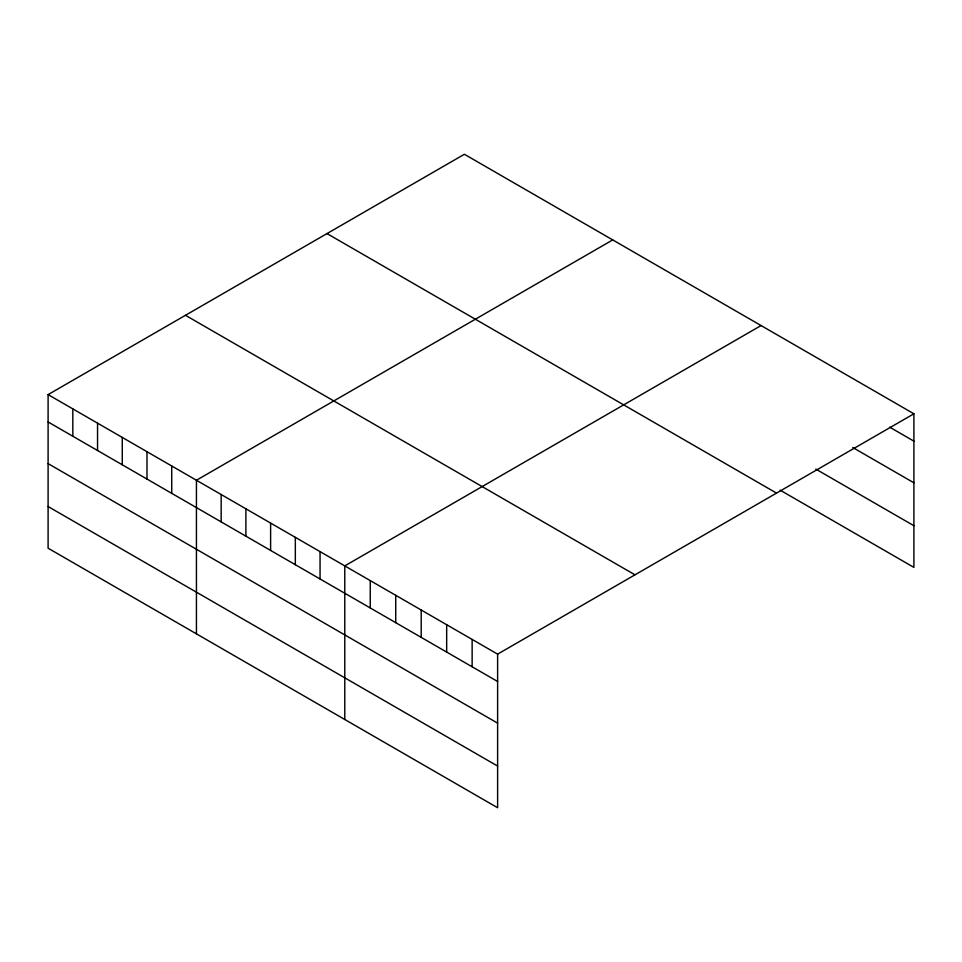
<?xml version="1.0" encoding="UTF-8"?>
<svg xmlns="http://www.w3.org/2000/svg" width="962" height="962" viewBox="0 0 962 962"><rect width="100%" height="100%" fill="white"/><g stroke="black" fill="none" stroke-linecap="round" stroke-linejoin="round"><path stroke-width="1.44" d="M48.1 394.612L497.619 654.136L497.619 807.731L48.1 548.208L48.1 394.612L464.381 154.269L913.9 413.792L913.9 567.388L780.17 490.175M612.722 239.911L196.44 480.254L196.44 633.85M761.062 325.553L344.781 565.896L344.781 719.492M497.619 654.136L913.9 413.792M889.706 427.176L913.9 441.149M852.765 447.51L913.9 482.804M815.836 469.107L913.9 525.721M327.008 233.586L776.526 493.109M185.474 315.295L634.992 574.831M48.1 421.969L497.619 681.493M48.1 463.624L497.619 723.147M48.1 506.541L497.619 766.065M472.138 639.429L472.138 666.786M446.669 624.723L446.669 652.08M421.2 610.016L421.2 637.373M395.719 595.31L395.719 622.667M370.25 580.603L370.25 607.96M320.057 551.623L320.057 578.98M295.334 537.349L295.334 564.706M270.611 523.075L270.611 550.432M245.887 508.802L245.887 536.159M221.164 494.528L221.164 521.885M171.717 465.981L171.717 493.338M146.994 451.707L146.994 479.064M122.27 437.433L122.27 464.79M97.547 423.16L97.547 450.517M72.823 408.886L72.823 436.243"/></g></svg>
